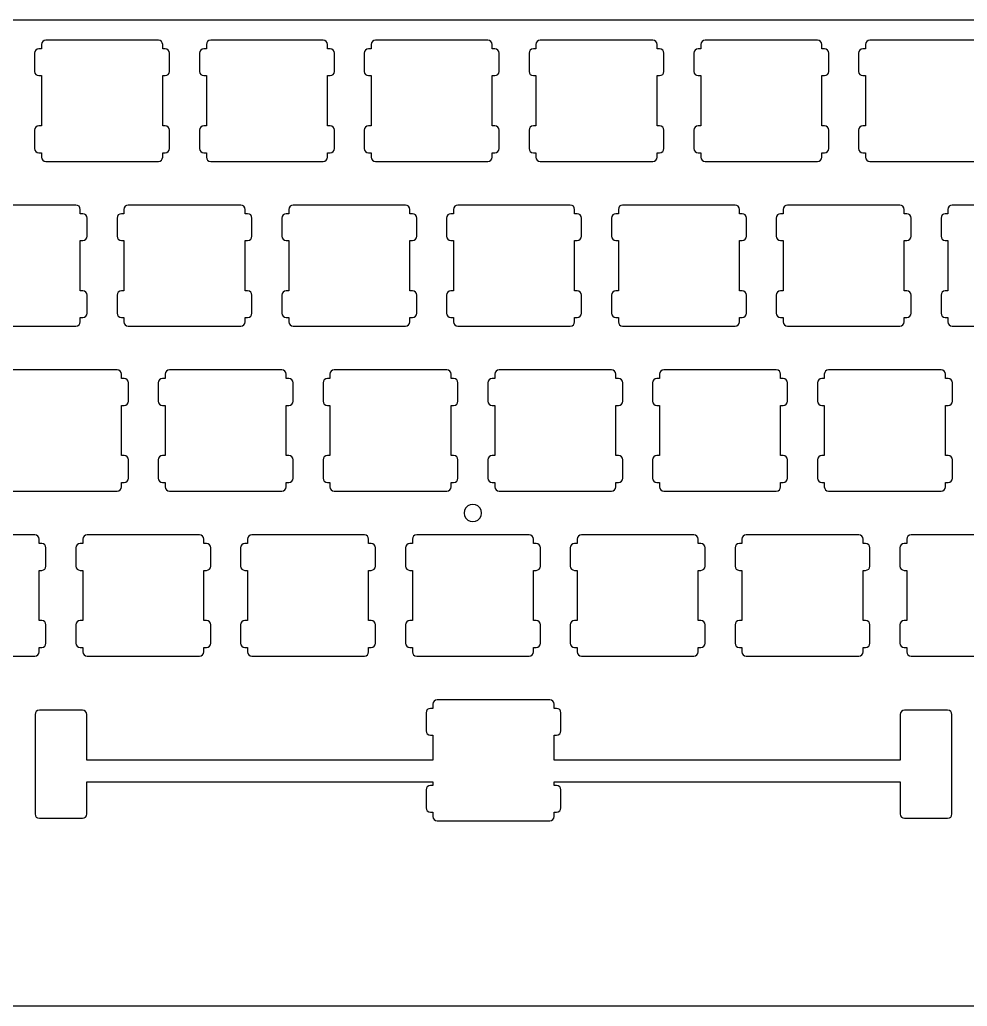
# Model space of a CAD drawing. Header units: millimetres. Extents: x 0 to 285, y 0 to 114.
# Drawn here: x 76.1 to 185.6, y 0.2 to 114.2 of the extents above; entities that cross this region are included whole.
import ezdxf

# ---------------------------------------------------------------- set-up
doc = ezdxf.new("R2010")
doc.units = ezdxf.units.MM
doc.header["$MEASUREMENT"] = 0
doc.layers.add('d23189249664b5d08b63f02b79c425b6c7f033af_switch v1_0', color=7, linetype='Continuous')
doc.layers.add('d23189249664b5d08b63f02b79c425b6c7f033af_switch v1_kbplate', color=7, linetype='Continuous')

msp = doc.modelspace()

# ---------------------------------------------------------------- linework, layer by layer
at = {"layer": 'd23189249664b5d08b63f02b79c425b6c7f033af_switch v1_0'}
for p, q in [((1.09554, 114.205), (284.471, 114.205)), ((128.174, 58.1671), (127.896, 58.0263)), ((128.484, 58.2164), (128.174, 58.1671)), ((128.793, 58.1671), (128.484, 58.2164)), ((129.07, 58.0263), (128.793, 58.1671)), ((127.532, 57.5261), (127.484, 57.2163)), ((127.484, 57.2163), (127.532, 56.9076)), ((127.674, 57.8044), (127.532, 57.5261)), ((127.896, 58.0263), (127.674, 57.8044)), ((129.293, 57.8044), (129.07, 58.0263)), ((129.435, 57.5261), (129.293, 57.8044)), ((129.483, 57.2163), (129.435, 57.5261)), ((129.435, 56.9076), (129.483, 57.2163)), ((127.532, 56.9076), (127.674, 56.6289)), ((127.674, 56.6289), (127.896, 56.4074)), ((127.896, 56.4074), (128.174, 56.2652)), ((128.174, 56.2652), (128.484, 56.2169)), ((128.484, 56.2169), (128.793, 56.2652)), ((128.793, 56.2652), (129.07, 56.4074)), ((129.07, 56.4074), (129.293, 56.6289)), ((129.293, 56.6289), (129.435, 56.9076)), ((284.471, 0.22875), (1.09554, 0.22875))]:
    msp.add_line(p, q, dxfattribs=at)
at = {"layer": 'd23189249664b5d08b63f02b79c425b6c7f033af_switch v1_kbplate'}
for p, q in [((92.1322, 111.843), (79.1322, 111.843)), ((111.1822, 111.843), (98.1822, 111.843)), ((130.2322, 111.843), (117.2322, 111.843)), ((149.2822, 111.843), (136.2822, 111.843)), ((168.3322, 111.843), (155.3322, 111.843)), ((187.3822, 111.843), (174.3822, 111.843)), ((78.6322, 110.843), (78.3322, 110.843)), ((78.6322, 111.343), (78.6322, 110.843)), ((92.6322, 110.843), (92.6322, 111.343)), ((92.9322, 110.843), (92.6322, 110.843)), ((97.6822, 110.843), (97.3822, 110.843)), ((97.6822, 111.343), (97.6822, 110.843)), ((111.6822, 110.843), (111.6822, 111.343)), ((111.9822, 110.843), (111.6822, 110.843)), ((116.7322, 110.843), (116.4322, 110.843)), ((116.7322, 111.343), (116.7322, 110.843)), ((130.7322, 110.843), (130.7322, 111.343)), ((131.0322, 110.843), (130.7322, 110.843)), ((135.7822, 110.843), (135.4822, 110.843)), ((135.7822, 111.343), (135.7822, 110.843)), ((149.7822, 110.843), (149.7822, 111.343)), ((150.0822, 110.843), (149.7822, 110.843)), ((154.8322, 110.843), (154.5322, 110.843)), ((154.8322, 111.343), (154.8322, 110.843)), ((168.8322, 110.843), (168.8322, 111.343)), ((169.1322, 110.843), (168.8322, 110.843)), ((173.8822, 110.843), (173.5822, 110.843)), ((173.8822, 111.343), (173.8822, 110.843)), ((77.8322, 110.343), (77.8322, 108.243)), ((93.4322, 108.243), (93.4322, 110.343)), ((96.8822, 110.343), (96.8822, 108.243)), ((112.4822, 108.243), (112.4822, 110.343)), ((115.9322, 110.343), (115.9322, 108.243)), ((131.5322, 108.243), (131.5322, 110.343)), ((134.9822, 110.343), (134.9822, 108.243)), ((150.5822, 108.243), (150.5822, 110.343)), ((154.0322, 110.343), (154.0322, 108.243)), ((169.6322, 108.243), (169.6322, 110.343)), ((173.0822, 110.343), (173.0822, 108.243)), ((78.3322, 107.743), (78.6322, 107.743)), ((78.6322, 107.743), (78.6322, 101.943)), ((92.6322, 107.743), (92.9322, 107.743)), ((92.6322, 101.943), (92.6322, 107.743)), ((97.3822, 107.743), (97.6822, 107.743)), ((97.6822, 107.743), (97.6822, 101.943)), ((111.6822, 107.743), (111.9822, 107.743)), ((111.6822, 101.943), (111.6822, 107.743)), ((116.4322, 107.743), (116.7322, 107.743)), ((116.7322, 107.743), (116.7322, 101.943)), ((130.7322, 107.743), (131.0322, 107.743)), ((130.7322, 101.943), (130.7322, 107.743)), ((135.4822, 107.743), (135.7822, 107.743)), ((135.7822, 107.743), (135.7822, 101.943)), ((149.7822, 107.743), (150.0822, 107.743)), ((149.7822, 101.943), (149.7822, 107.743)), ((154.5322, 107.743), (154.8322, 107.743)), ((154.8322, 107.743), (154.8322, 101.943)), ((168.8322, 107.743), (169.1322, 107.743)), ((168.8322, 101.943), (168.8322, 107.743)), ((173.5822, 107.743), (173.8822, 107.743)), ((173.8822, 107.743), (173.8822, 101.943)), ((77.8322, 101.443), (77.8322, 99.343)), ((78.6322, 101.943), (78.3322, 101.943)), ((92.9322, 101.943), (92.6322, 101.943)), ((93.4322, 99.343), (93.4322, 101.443)), ((96.8822, 101.443), (96.8822, 99.343)), ((97.6822, 101.943), (97.3822, 101.943)), ((111.9822, 101.943), (111.6822, 101.943)), ((112.4822, 99.343), (112.4822, 101.443)), ((115.9322, 101.443), (115.9322, 99.343)), ((116.7322, 101.943), (116.4322, 101.943)), ((131.0322, 101.943), (130.7322, 101.943)), ((131.5322, 99.343), (131.5322, 101.443)), ((134.9822, 101.443), (134.9822, 99.343)), ((135.7822, 101.943), (135.4822, 101.943)), ((150.0822, 101.943), (149.7822, 101.943)), ((150.5822, 99.343), (150.5822, 101.443)), ((154.0322, 101.443), (154.0322, 99.343)), ((154.8322, 101.943), (154.5322, 101.943)), ((169.1322, 101.943), (168.8322, 101.943)), ((169.6322, 99.343), (169.6322, 101.443)), ((173.0822, 101.443), (173.0822, 99.343)), ((173.8822, 101.943), (173.5822, 101.943)), ((78.3322, 98.843), (78.6322, 98.843)), ((78.6322, 98.843), (78.6322, 98.343)), ((92.6322, 98.343), (92.6322, 98.843)), ((92.6322, 98.843), (92.9322, 98.843)), ((97.3822, 98.843), (97.6822, 98.843)), ((97.6822, 98.843), (97.6822, 98.343)), ((111.6822, 98.343), (111.6822, 98.843)), ((111.6822, 98.843), (111.9822, 98.843)), ((116.4322, 98.843), (116.7322, 98.843)), ((116.7322, 98.843), (116.7322, 98.343)), ((130.7322, 98.343), (130.7322, 98.843)), ((130.7322, 98.843), (131.0322, 98.843)), ((135.4822, 98.843), (135.7822, 98.843)), ((135.7822, 98.843), (135.7822, 98.343)), ((149.7822, 98.343), (149.7822, 98.843)), ((149.7822, 98.843), (150.0822, 98.843)), ((154.5322, 98.843), (154.8322, 98.843)), ((154.8322, 98.843), (154.8322, 98.343)), ((168.8322, 98.343), (168.8322, 98.843)), ((168.8322, 98.843), (169.1322, 98.843)), ((173.5822, 98.843), (173.8822, 98.843)), ((173.8822, 98.843), (173.8822, 98.343)), ((79.1322, 97.843), (92.1322, 97.843)), ((98.1822, 97.843), (111.1822, 97.843)), ((117.2322, 97.843), (130.2322, 97.843)), ((136.2822, 97.843), (149.2822, 97.843)), ((155.3322, 97.843), (168.3322, 97.843)), ((174.3822, 97.843), (187.3822, 97.843)), ((82.6072, 92.793), (69.6072, 92.793)), ((101.6572, 92.793), (88.6572, 92.793)), ((120.7072, 92.793), (107.7072, 92.793)), ((139.7572, 92.793), (126.7572, 92.793)), ((158.8072, 92.793), (145.8072, 92.793)), ((177.8572, 92.793), (164.8572, 92.793)), ((196.9072, 92.793), (183.9072, 92.793)), ((83.1072, 91.793), (83.1072, 92.293)), ((83.4072, 91.793), (83.1072, 91.793)), ((83.9072, 89.193), (83.9072, 91.293)), ((87.3572, 91.293), (87.3572, 89.193)), ((88.1572, 91.793), (87.8572, 91.793)), ((88.1572, 92.293), (88.1572, 91.793)), ((102.1572, 91.793), (102.1572, 92.293)), ((102.4572, 91.793), (102.1572, 91.793)), ((102.9572, 89.193), (102.9572, 91.293)), ((106.4072, 91.293), (106.4072, 89.193)), ((107.2072, 91.793), (106.9072, 91.793)), ((107.2072, 92.293), (107.2072, 91.793)), ((121.2072, 91.793), (121.2072, 92.293)), ((121.5072, 91.793), (121.2072, 91.793)), ((122.0072, 89.193), (122.0072, 91.293)), ((125.4572, 91.293), (125.4572, 89.193)), ((126.2572, 91.793), (125.9572, 91.793)), ((126.2572, 92.293), (126.2572, 91.793)), ((140.2572, 91.793), (140.2572, 92.293)), ((140.5572, 91.793), (140.2572, 91.793)), ((141.0572, 89.193), (141.0572, 91.293)), ((144.5072, 91.293), (144.5072, 89.193)), ((145.3072, 91.793), (145.0072, 91.793)), ((145.3072, 92.293), (145.3072, 91.793)), ((159.3072, 91.793), (159.3072, 92.293)), ((159.6072, 91.793), (159.3072, 91.793)), ((160.1072, 89.193), (160.1072, 91.293)), ((163.5572, 91.293), (163.5572, 89.193)), ((164.3572, 91.793), (164.0572, 91.793)), ((164.3572, 92.293), (164.3572, 91.793)), ((178.3572, 91.793), (178.3572, 92.293)), ((178.6572, 91.793), (178.3572, 91.793)), ((179.1572, 89.193), (179.1572, 91.293)), ((182.6072, 91.293), (182.6072, 89.193)), ((183.4072, 91.793), (183.1072, 91.793)), ((183.4072, 92.293), (183.4072, 91.793)), ((83.1072, 88.693), (83.4072, 88.693)), ((83.1072, 82.893), (83.1072, 88.693)), ((87.8572, 88.693), (88.1572, 88.693)), ((88.1572, 88.693), (88.1572, 82.893)), ((102.1572, 88.693), (102.4572, 88.693)), ((102.1572, 82.893), (102.1572, 88.693)), ((106.9072, 88.693), (107.2072, 88.693)), ((107.2072, 88.693), (107.2072, 82.893)), ((121.2072, 88.693), (121.5072, 88.693)), ((121.2072, 82.893), (121.2072, 88.693)), ((125.9572, 88.693), (126.2572, 88.693)), ((126.2572, 88.693), (126.2572, 82.893)), ((140.2572, 88.693), (140.5572, 88.693)), ((140.2572, 82.893), (140.2572, 88.693)), ((145.0072, 88.693), (145.3072, 88.693)), ((145.3072, 88.693), (145.3072, 82.893)), ((159.3072, 88.693), (159.6072, 88.693)), ((159.3072, 82.893), (159.3072, 88.693)), ((164.0572, 88.693), (164.3572, 88.693)), ((164.3572, 88.693), (164.3572, 82.893)), ((178.3572, 82.893), (178.3572, 88.693)), ((178.3572, 88.693), (178.6572, 88.693)), ((183.1072, 88.693), (183.4072, 88.693)), ((183.4072, 88.693), (183.4072, 82.893)), ((83.4072, 82.893), (83.1072, 82.893)), ((83.9072, 80.293), (83.9072, 82.393)), ((87.3572, 82.393), (87.3572, 80.293)), ((88.1572, 82.893), (87.8572, 82.893)), ((102.4572, 82.893), (102.1572, 82.893)), ((102.9572, 80.293), (102.9572, 82.393)), ((106.4072, 82.393), (106.4072, 80.293)), ((107.2072, 82.893), (106.9072, 82.893)), ((121.5072, 82.893), (121.2072, 82.893)), ((122.0072, 80.293), (122.0072, 82.393)), ((125.4572, 82.393), (125.4572, 80.293)), ((126.2572, 82.893), (125.9572, 82.893)), ((140.5572, 82.893), (140.2572, 82.893)), ((141.0572, 80.293), (141.0572, 82.393)), ((144.5072, 82.393), (144.5072, 80.293)), ((145.3072, 82.893), (145.0072, 82.893)), ((159.6072, 82.893), (159.3072, 82.893)), ((160.1072, 80.293), (160.1072, 82.393)), ((163.5572, 82.393), (163.5572, 80.293)), ((164.3572, 82.893), (164.0572, 82.893)), ((178.6572, 82.893), (178.3572, 82.893)), ((179.1572, 80.293), (179.1572, 82.393)), ((182.6072, 82.393), (182.6072, 80.293)), ((183.4072, 82.893), (183.1072, 82.893)), ((83.1072, 79.793), (83.4072, 79.793)), ((83.1072, 79.293), (83.1072, 79.793)), ((87.8572, 79.793), (88.1572, 79.793)), ((88.1572, 79.793), (88.1572, 79.293)), ((102.1572, 79.793), (102.4572, 79.793)), ((102.1572, 79.293), (102.1572, 79.793)), ((106.9072, 79.793), (107.2072, 79.793)), ((107.2072, 79.793), (107.2072, 79.293)), ((121.2072, 79.793), (121.5072, 79.793)), ((121.2072, 79.293), (121.2072, 79.793)), ((125.9572, 79.793), (126.2572, 79.793)), ((126.2572, 79.793), (126.2572, 79.293)), ((140.2572, 79.793), (140.5572, 79.793)), ((140.2572, 79.293), (140.2572, 79.793)), ((145.0072, 79.793), (145.3072, 79.793)), ((145.3072, 79.793), (145.3072, 79.293)), ((159.3072, 79.293), (159.3072, 79.793)), ((159.3072, 79.793), (159.6072, 79.793)), ((164.0572, 79.793), (164.3572, 79.793)), ((164.3572, 79.793), (164.3572, 79.293)), ((178.3572, 79.293), (178.3572, 79.793)), ((178.3572, 79.793), (178.6572, 79.793)), ((183.1072, 79.793), (183.4072, 79.793)), ((183.4072, 79.793), (183.4072, 79.293)), ((69.6072, 78.793), (82.6072, 78.793)), ((88.6572, 78.793), (101.6572, 78.793)), ((107.7072, 78.793), (120.7072, 78.793)), ((126.7572, 78.793), (139.7572, 78.793)), ((145.8072, 78.793), (158.8072, 78.793)), ((164.8572, 78.793), (177.8572, 78.793)), ((183.9072, 78.793), (196.9072, 78.793)), ((87.3697, 73.743), (74.3697, 73.743)), ((87.8697, 72.743), (87.8697, 73.243)), ((92.9197, 73.243), (92.9197, 72.743)), ((106.4197, 73.743), (93.4197, 73.743)), ((106.9197, 72.743), (106.9197, 73.243)), ((111.9697, 73.243), (111.9697, 72.743)), ((125.4697, 73.743), (112.4697, 73.743)), ((125.9697, 72.743), (125.9697, 73.243)), ((131.0197, 73.243), (131.0197, 72.743)), ((144.5197, 73.743), (131.5197, 73.743)), ((145.0197, 72.743), (145.0197, 73.243)), ((150.0697, 73.243), (150.0697, 72.743)), ((163.5697, 73.743), (150.5697, 73.743)), ((164.0697, 72.743), (164.0697, 73.243)), ((169.1197, 73.243), (169.1197, 72.743)), ((182.6197, 73.743), (169.6197, 73.743)), ((183.1197, 72.743), (183.1197, 73.243)), ((88.1697, 72.743), (87.8697, 72.743)), ((88.6697, 70.143), (88.6697, 72.243)), ((92.1197, 72.243), (92.1197, 70.143)), ((92.9197, 72.743), (92.6197, 72.743)), ((107.2197, 72.743), (106.9197, 72.743)), ((107.7197, 70.143), (107.7197, 72.243)), ((111.1697, 72.243), (111.1697, 70.143)), ((111.9697, 72.743), (111.6697, 72.743)), ((126.2697, 72.743), (125.9697, 72.743)), ((126.7697, 70.143), (126.7697, 72.243)), ((130.2197, 72.243), (130.2197, 70.143)), ((131.0197, 72.743), (130.7197, 72.743)), ((145.3197, 72.743), (145.0197, 72.743)), ((145.8197, 70.143), (145.8197, 72.243)), ((149.2697, 72.243), (149.2697, 70.143)), ((150.0697, 72.743), (149.7697, 72.743)), ((164.3697, 72.743), (164.0697, 72.743)), ((164.8697, 70.143), (164.8697, 72.243)), ((168.3197, 72.243), (168.3197, 70.143)), ((169.1197, 72.743), (168.8197, 72.743)), ((183.4197, 72.743), (183.1197, 72.743)), ((183.9197, 70.143), (183.9197, 72.243)), ((87.8697, 69.643), (88.1697, 69.643)), ((87.8697, 63.843), (87.8697, 69.643)), ((92.6197, 69.643), (92.9197, 69.643)), ((92.9197, 69.643), (92.9197, 63.843)), ((106.9197, 63.843), (106.9197, 69.643)), ((106.9197, 69.643), (107.2197, 69.643)), ((111.6697, 69.643), (111.9697, 69.643)), ((111.9697, 69.643), (111.9697, 63.843)), ((125.9697, 69.643), (126.2697, 69.643)), ((125.9697, 63.843), (125.9697, 69.643)), ((130.7197, 69.643), (131.0197, 69.643)), ((131.0197, 69.643), (131.0197, 63.843)), ((145.0197, 63.843), (145.0197, 69.643)), ((145.0197, 69.643), (145.3197, 69.643)), ((149.7697, 69.643), (150.0697, 69.643)), ((150.0697, 69.643), (150.0697, 63.843)), ((164.0697, 63.843), (164.0697, 69.643)), ((164.0697, 69.643), (164.3697, 69.643)), ((168.8197, 69.643), (169.1197, 69.643)), ((169.1197, 69.643), (169.1197, 63.843)), ((183.1197, 69.643), (183.4197, 69.643)), ((183.1197, 63.843), (183.1197, 69.643)), ((88.1697, 63.843), (87.8697, 63.843)), ((92.9197, 63.843), (92.6197, 63.843)), ((107.2197, 63.843), (106.9197, 63.843)), ((111.9697, 63.843), (111.6697, 63.843)), ((126.2697, 63.843), (125.9697, 63.843)), ((131.0197, 63.843), (130.7197, 63.843)), ((145.3197, 63.843), (145.0197, 63.843)), ((150.0697, 63.843), (149.7697, 63.843)), ((164.3697, 63.843), (164.0697, 63.843)), ((169.1197, 63.843), (168.8197, 63.843)), ((183.4197, 63.843), (183.1197, 63.843)), ((88.6697, 61.243), (88.6697, 63.343)), ((92.1197, 63.343), (92.1197, 61.243)), ((107.7197, 61.243), (107.7197, 63.343)), ((111.1697, 63.343), (111.1697, 61.243)), ((126.7697, 61.243), (126.7697, 63.343)), ((130.2197, 63.343), (130.2197, 61.243)), ((145.8197, 61.243), (145.8197, 63.343)), ((149.2697, 63.343), (149.2697, 61.243)), ((164.8697, 61.243), (164.8697, 63.343)), ((168.3197, 63.343), (168.3197, 61.243)), ((183.9197, 61.243), (183.9197, 63.343)), ((87.8697, 60.743), (88.1697, 60.743)), ((87.8697, 60.243), (87.8697, 60.743)), ((92.6197, 60.743), (92.9197, 60.743)), ((92.9197, 60.743), (92.9197, 60.243)), ((106.9197, 60.243), (106.9197, 60.743)), ((106.9197, 60.743), (107.2197, 60.743)), ((111.6697, 60.743), (111.9697, 60.743)), ((111.9697, 60.743), (111.9697, 60.243)), ((125.9697, 60.243), (125.9697, 60.743)), ((125.9697, 60.743), (126.2697, 60.743)), ((130.7197, 60.743), (131.0197, 60.743)), ((131.0197, 60.743), (131.0197, 60.243)), ((145.0197, 60.243), (145.0197, 60.743)), ((145.0197, 60.743), (145.3197, 60.743)), ((149.7697, 60.743), (150.0697, 60.743)), ((150.0697, 60.743), (150.0697, 60.243)), ((164.0697, 60.243), (164.0697, 60.743)), ((164.0697, 60.743), (164.3697, 60.743)), ((168.8197, 60.743), (169.1197, 60.743)), ((169.1197, 60.743), (169.1197, 60.243)), ((183.1197, 60.243), (183.1197, 60.743)), ((183.1197, 60.743), (183.4197, 60.743)), ((74.3697, 59.743), (87.3697, 59.743)), ((93.4197, 59.743), (106.4197, 59.743)), ((112.4697, 59.743), (125.4697, 59.743)), ((131.5197, 59.743), (144.5197, 59.743)), ((150.5697, 59.743), (163.5697, 59.743)), ((169.6197, 59.743), (182.6197, 59.743)), ((77.8447, 54.693), (64.8447, 54.693)), ((78.3447, 53.693), (78.3447, 54.193)), ((78.6447, 53.693), (78.3447, 53.693)), ((83.3947, 53.693), (83.0947, 53.693)), ((83.3947, 54.193), (83.3947, 53.693)), ((96.8947, 54.693), (83.8947, 54.693)), ((97.3947, 53.693), (97.3947, 54.193)), ((97.6947, 53.693), (97.3947, 53.693)), ((102.4447, 53.693), (102.1447, 53.693)), ((102.4447, 54.193), (102.4447, 53.693)), ((115.9447, 54.693), (102.9447, 54.693)), ((116.4447, 53.693), (116.4447, 54.193)), ((116.7447, 53.693), (116.4447, 53.693)), ((121.4947, 53.693), (121.1947, 53.693)), ((121.4947, 54.193), (121.4947, 53.693)), ((134.9947, 54.693), (121.9947, 54.693)), ((135.4947, 53.693), (135.4947, 54.193)), ((135.7947, 53.693), (135.4947, 53.693)), ((140.5447, 53.693), (140.2447, 53.693)), ((140.5447, 54.193), (140.5447, 53.693)), ((154.0447, 54.693), (141.0447, 54.693)), ((154.5447, 53.693), (154.5447, 54.193)), ((154.8447, 53.693), (154.5447, 53.693)), ((159.5947, 53.693), (159.2947, 53.693)), ((159.5947, 54.193), (159.5947, 53.693)), ((173.0947, 54.693), (160.0947, 54.693)), ((173.5947, 53.693), (173.5947, 54.193)), ((173.8947, 53.693), (173.5947, 53.693)), ((178.6447, 53.693), (178.3447, 53.693)), ((178.6447, 54.193), (178.6447, 53.693)), ((192.1447, 54.693), (179.1447, 54.693)), ((79.1447, 51.093), (79.1447, 53.193)), ((82.5947, 53.193), (82.5947, 51.093)), ((98.1947, 51.093), (98.1947, 53.193)), ((101.6447, 53.193), (101.6447, 51.093)), ((117.2447, 51.093), (117.2447, 53.193)), ((120.6947, 53.193), (120.6947, 51.093)), ((136.2947, 51.093), (136.2947, 53.193)), ((139.7447, 53.193), (139.7447, 51.093)), ((155.3447, 51.093), (155.3447, 53.193)), ((158.7947, 53.193), (158.7947, 51.093)), ((174.3947, 51.093), (174.3947, 53.193)), ((177.8447, 53.193), (177.8447, 51.093)), ((78.3447, 44.793), (78.3447, 50.593)), ((78.3447, 50.593), (78.6447, 50.593)), ((83.0947, 50.593), (83.3947, 50.593)), ((83.3947, 50.593), (83.3947, 44.793)), ((97.3947, 50.593), (97.6947, 50.593)), ((97.3947, 44.793), (97.3947, 50.593)), ((102.1447, 50.593), (102.4447, 50.593)), ((102.4447, 50.593), (102.4447, 44.793)), ((116.4447, 50.593), (116.7447, 50.593)), ((116.4447, 44.793), (116.4447, 50.593)), ((121.1947, 50.593), (121.4947, 50.593)), ((121.4947, 50.593), (121.4947, 44.793)), ((135.4947, 50.593), (135.7947, 50.593)), ((135.4947, 44.793), (135.4947, 50.593)), ((140.2447, 50.593), (140.5447, 50.593)), ((140.5447, 50.593), (140.5447, 44.793)), ((154.5447, 44.793), (154.5447, 50.593)), ((154.5447, 50.593), (154.8447, 50.593)), ((159.2947, 50.593), (159.5947, 50.593)), ((159.5947, 50.593), (159.5947, 44.793)), ((173.5947, 44.793), (173.5947, 50.593)), ((173.5947, 50.593), (173.8947, 50.593)), ((178.3447, 50.593), (178.6447, 50.593)), ((178.6447, 50.593), (178.6447, 44.793)), ((78.6447, 44.793), (78.3447, 44.793)), ((83.3947, 44.793), (83.0947, 44.793)), ((97.6947, 44.793), (97.3947, 44.793)), ((102.4447, 44.793), (102.1447, 44.793)), ((116.7447, 44.793), (116.4447, 44.793)), ((121.4947, 44.793), (121.1947, 44.793)), ((135.7947, 44.793), (135.4947, 44.793)), ((140.5447, 44.793), (140.2447, 44.793)), ((154.8447, 44.793), (154.5447, 44.793)), ((159.5947, 44.793), (159.2947, 44.793)), ((173.8947, 44.793), (173.5947, 44.793)), ((178.6447, 44.793), (178.3447, 44.793)), ((79.1447, 42.193), (79.1447, 44.293)), ((82.5947, 44.293), (82.5947, 42.193)), ((98.1947, 42.193), (98.1947, 44.293)), ((101.6447, 44.293), (101.6447, 42.193)), ((117.2447, 42.193), (117.2447, 44.293)), ((120.6947, 44.293), (120.6947, 42.193)), ((136.2947, 42.193), (136.2947, 44.293)), ((139.7447, 44.293), (139.7447, 42.193)), ((155.3447, 42.193), (155.3447, 44.293)), ((158.7947, 44.293), (158.7947, 42.193)), ((174.3947, 42.193), (174.3947, 44.293)), ((177.8447, 44.293), (177.8447, 42.193)), ((78.3447, 41.693), (78.6447, 41.693)), ((78.3447, 41.193), (78.3447, 41.693)), ((83.0947, 41.693), (83.3947, 41.693)), ((83.3947, 41.693), (83.3947, 41.193)), ((97.3947, 41.193), (97.3947, 41.693)), ((97.3947, 41.693), (97.6947, 41.693)), ((102.1447, 41.693), (102.4447, 41.693)), ((102.4447, 41.693), (102.4447, 41.193)), ((116.4447, 41.693), (116.7447, 41.693)), ((116.4447, 41.193), (116.4447, 41.693)), ((121.1947, 41.693), (121.4947, 41.693)), ((121.4947, 41.693), (121.4947, 41.193)), ((135.4947, 41.193), (135.4947, 41.693)), ((135.4947, 41.693), (135.7947, 41.693)), ((140.2447, 41.693), (140.5447, 41.693)), ((140.5447, 41.693), (140.5447, 41.193)), ((154.5447, 41.693), (154.8447, 41.693)), ((154.5447, 41.193), (154.5447, 41.693)), ((159.2947, 41.693), (159.5947, 41.693)), ((159.5947, 41.693), (159.5947, 41.193)), ((173.5947, 41.193), (173.5947, 41.693)), ((173.5947, 41.693), (173.8947, 41.693)), ((178.3447, 41.693), (178.6447, 41.693)), ((178.6447, 41.693), (178.6447, 41.193)), ((64.8447, 40.693), (77.8447, 40.693)), ((83.8947, 40.693), (96.8947, 40.693)), ((102.9447, 40.693), (115.9447, 40.693)), ((121.9947, 40.693), (134.9947, 40.693)), ((141.0447, 40.693), (154.0447, 40.693)), ((160.0947, 40.693), (173.0947, 40.693)), ((179.1447, 40.693), (192.1447, 40.693)), ((137.37595, 35.643), (124.37595, 35.643)), ((83.37595, 34.443), (78.37595, 34.443)), ((123.87595, 34.643), (123.57595, 34.643)), ((123.87595, 35.143), (123.87595, 34.643)), ((137.87595, 34.643), (137.87595, 35.143)), ((138.17595, 34.643), (137.87595, 34.643)), ((183.37595, 34.443), (178.37595, 34.443)), ((77.87595, 33.943), (77.87595, 22.443)), ((83.87595, 28.643), (83.87595, 33.943)), ((123.07595, 34.143), (123.07595, 32.043)), ((138.67595, 32.043), (138.67595, 34.143)), ((177.87595, 33.943), (177.87595, 28.643)), ((183.87595, 22.443), (183.87595, 33.943)), ((123.57595, 31.543), (123.87595, 31.543)), ((123.87595, 31.543), (123.87595, 28.643)), ((137.87595, 28.643), (137.87595, 31.543)), ((137.87595, 31.543), (138.17595, 31.543)), ((123.87595, 28.643), (83.87595, 28.643)), ((177.87595, 28.643), (137.87595, 28.643)), ((83.87595, 22.443), (83.87595, 26.143)), ((83.87595, 26.143), (123.87595, 26.143)), ((123.07595, 25.243), (123.07595, 23.143)), ((123.87595, 25.743), (123.57595, 25.743)), ((123.87595, 26.143), (123.87595, 25.743)), ((137.87595, 26.143), (177.87595, 26.143)), ((137.87595, 25.743), (137.87595, 26.143)), ((138.17595, 25.743), (137.87595, 25.743)), ((138.67595, 23.143), (138.67595, 25.243)), ((177.87595, 26.143), (177.87595, 22.443)), ((78.37595, 21.943), (83.37595, 21.943)), ((123.57595, 22.643), (123.87595, 22.643)), ((123.87595, 22.643), (123.87595, 22.143)), ((137.87595, 22.643), (138.17595, 22.643)), ((137.87595, 22.143), (137.87595, 22.643)), ((178.37595, 21.943), (183.37595, 21.943)), ((124.37595, 21.643), (137.37595, 21.643))]:
    msp.add_line(p, q, dxfattribs=at)
for centre, start, end in [((79.1322, 111.343), 90, 180), ((92.1322, 111.343), 0, 90), ((98.1822, 111.343), 90, 180), ((111.1822, 111.343), 0, 90), ((117.2322, 111.343), 90, 180), ((130.2322, 111.343), 0, 90), ((136.2822, 111.343), 90, 180), ((149.2822, 111.343), 0, 90), ((155.3322, 111.343), 90, 180), ((168.3322, 111.343), 0, 90), ((174.3822, 111.343), 90, 180), ((78.3322, 110.343), 90, 180), ((92.9322, 110.343), 0, 90), ((97.3822, 110.343), 90, 180), ((111.9822, 110.343), 0, 90), ((116.4322, 110.343), 90, 180), ((131.0322, 110.343), 0, 90), ((135.4822, 110.343), 90, 180), ((150.0822, 110.343), 0, 90), ((154.5322, 110.343), 90, 180), ((169.1322, 110.343), 0, 90), ((173.5822, 110.343), 90, 180), ((78.3322, 108.243), 180, 270), ((92.9322, 108.243), 270, 0), ((97.3822, 108.243), 180, 270), ((111.9822, 108.243), 270, 0), ((116.4322, 108.243), 180, 270), ((131.0322, 108.243), 270, 0), ((135.4822, 108.243), 180, 270), ((150.0822, 108.243), 270, 0), ((154.5322, 108.243), 180, 270), ((169.1322, 108.243), 270, 0), ((173.5822, 108.243), 180, 270), ((78.3322, 101.443), 90, 180), ((92.9322, 101.443), 0, 90), ((97.3822, 101.443), 90, 180), ((111.9822, 101.443), 0, 90), ((116.4322, 101.443), 90, 180), ((131.0322, 101.443), 0, 90), ((135.4822, 101.443), 90, 180), ((150.0822, 101.443), 0, 90), ((154.5322, 101.443), 90, 180), ((169.1322, 101.443), 0, 90), ((173.5822, 101.443), 90, 180), ((78.3322, 99.343), 180, 270), ((92.9322, 99.343), 270, 0), ((97.3822, 99.343), 180, 270), ((111.9822, 99.343), 270, 0), ((116.4322, 99.343), 180, 270), ((131.0322, 99.343), 270, 0), ((135.4822, 99.343), 180, 270), ((150.0822, 99.343), 270, 0), ((154.5322, 99.343), 180, 270), ((169.1322, 99.343), 270, 0), ((173.5822, 99.343), 180, 270), ((79.1322, 98.343), 180, 270), ((92.1322, 98.343), 270, 0), ((98.1822, 98.343), 180, 270), ((111.1822, 98.343), 270, 0), ((117.2322, 98.343), 180, 270), ((130.2322, 98.343), 270, 0), ((136.2822, 98.343), 180, 270), ((149.2822, 98.343), 270, 0), ((155.3322, 98.343), 180, 270), ((168.3322, 98.343), 270, 0), ((174.3822, 98.343), 180, 270), ((82.6072, 92.293), 0, 90), ((88.6572, 92.293), 90, 180), ((101.6572, 92.293), 0, 90), ((107.7072, 92.293), 90, 180), ((120.7072, 92.293), 0, 90), ((126.7572, 92.293), 90, 180), ((139.7572, 92.293), 0, 90), ((145.8072, 92.293), 90, 180), ((158.8072, 92.293), 0, 90), ((164.8572, 92.293), 90, 180), ((177.8572, 92.293), 0, 90), ((183.9072, 92.293), 90, 180), ((83.4072, 91.293), 0, 90), ((87.8572, 91.293), 90, 180), ((102.4572, 91.293), 0, 90), ((106.9072, 91.293), 90, 180), ((121.5072, 91.293), 0, 90), ((125.9572, 91.293), 90, 180), ((140.5572, 91.293), 0, 90), ((145.0072, 91.293), 90, 180), ((159.6072, 91.293), 0, 90), ((164.0572, 91.293), 90, 180), ((178.6572, 91.293), 0, 90), ((183.1072, 91.293), 90, 180), ((83.4072, 89.193), 270, 0), ((87.8572, 89.193), 180, 270), ((102.4572, 89.193), 270, 0), ((106.9072, 89.193), 180, 270), ((121.5072, 89.193), 270, 0), ((125.9572, 89.193), 180, 270), ((140.5572, 89.193), 270, 0), ((145.0072, 89.193), 180, 270), ((159.6072, 89.193), 270, 0), ((164.0572, 89.193), 180, 270), ((178.6572, 89.193), 270, 0), ((183.1072, 89.193), 180, 270), ((83.4072, 82.393), 0, 90), ((87.8572, 82.393), 90, 180), ((102.4572, 82.393), 0, 90), ((106.9072, 82.393), 90, 180), ((121.5072, 82.393), 0, 90), ((125.9572, 82.393), 90, 180), ((140.5572, 82.393), 0, 90), ((145.0072, 82.393), 90, 180), ((159.6072, 82.393), 0, 90), ((164.0572, 82.393), 90, 180), ((178.6572, 82.393), 0, 90), ((183.1072, 82.393), 90, 180), ((83.4072, 80.293), 270, 0), ((87.8572, 80.293), 180, 270), ((102.4572, 80.293), 270, 0), ((106.9072, 80.293), 180, 270), ((121.5072, 80.293), 270, 0), ((125.9572, 80.293), 180, 270), ((140.5572, 80.293), 270, 0), ((145.0072, 80.293), 180, 270), ((159.6072, 80.293), 270, 0), ((164.0572, 80.293), 180, 270), ((178.6572, 80.293), 270, 0), ((183.1072, 80.293), 180, 270), ((82.6072, 79.293), 270, 0), ((88.6572, 79.293), 180, 270), ((101.6572, 79.293), 270, 0), ((107.7072, 79.293), 180, 270), ((120.7072, 79.293), 270, 0), ((126.7572, 79.293), 180, 270), ((139.7572, 79.293), 270, 0), ((145.8072, 79.293), 180, 270), ((158.8072, 79.293), 270, 0), ((164.8572, 79.293), 180, 270), ((177.8572, 79.293), 270, 0), ((183.9072, 79.293), 180, 270), ((87.3697, 73.243), 0, 90), ((93.4197, 73.243), 90, 180), ((106.4197, 73.243), 0, 90), ((112.4697, 73.243), 90, 180), ((125.4697, 73.243), 0, 90), ((131.5197, 73.243), 90, 180), ((144.5197, 73.243), 0, 90), ((150.5697, 73.243), 90, 180), ((163.5697, 73.243), 0, 90), ((169.6197, 73.243), 90, 180), ((182.6197, 73.243), 0, 90), ((88.1697, 72.243), 0, 90), ((92.6197, 72.243), 90, 180), ((107.2197, 72.243), 0, 90), ((111.6697, 72.243), 90, 180), ((126.2697, 72.243), 0, 90), ((130.7197, 72.243), 90, 180), ((145.3197, 72.243), 0, 90), ((149.7697, 72.243), 90, 180), ((164.3697, 72.243), 0, 90), ((168.8197, 72.243), 90, 180), ((183.4197, 72.243), 0, 90), ((88.1697, 70.143), 270, 0), ((92.6197, 70.143), 180, 270), ((107.2197, 70.143), 270, 0), ((111.6697, 70.143), 180, 270), ((126.2697, 70.143), 270, 0), ((130.7197, 70.143), 180, 270), ((145.3197, 70.143), 270, 0), ((149.7697, 70.143), 180, 270), ((164.3697, 70.143), 270, 0), ((168.8197, 70.143), 180, 270), ((183.4197, 70.143), 270, 0), ((88.1697, 63.343), 0, 90), ((92.6197, 63.343), 90, 180), ((107.2197, 63.343), 0, 90), ((111.6697, 63.343), 90, 180), ((126.2697, 63.343), 0, 90), ((130.7197, 63.343), 90, 180), ((145.3197, 63.343), 0, 90), ((149.7697, 63.343), 90, 180), ((164.3697, 63.343), 0, 90), ((168.8197, 63.343), 90, 180), ((183.4197, 63.343), 0, 90), ((88.1697, 61.243), 270, 0), ((92.6197, 61.243), 180, 270), ((107.2197, 61.243), 270, 0), ((111.6697, 61.243), 180, 270), ((126.2697, 61.243), 270, 0), ((130.7197, 61.243), 180, 270), ((145.3197, 61.243), 270, 0), ((149.7697, 61.243), 180, 270), ((164.3697, 61.243), 270, 0), ((168.8197, 61.243), 180, 270), ((183.4197, 61.243), 270, 0), ((87.3697, 60.243), 270, 0), ((93.4197, 60.243), 180, 270), ((106.4197, 60.243), 270, 0), ((112.4697, 60.243), 180, 270), ((125.4697, 60.243), 270, 0), ((131.5197, 60.243), 180, 270), ((144.5197, 60.243), 270, 0), ((150.5697, 60.243), 180, 270), ((163.5697, 60.243), 270, 0), ((169.6197, 60.243), 180, 270), ((182.6197, 60.243), 270, 0), ((77.8447, 54.193), 0, 90), ((78.6447, 53.193), 0, 90), ((83.0947, 53.193), 90, 180), ((83.8947, 54.193), 90, 180), ((96.8947, 54.193), 0, 90), ((97.6947, 53.193), 0, 90), ((102.1447, 53.193), 90, 180), ((102.9447, 54.193), 90, 180), ((115.9447, 54.193), 0, 90), ((116.7447, 53.193), 0, 90), ((121.1947, 53.193), 90, 180), ((121.9947, 54.193), 90, 180), ((134.9947, 54.193), 0, 90), ((135.7947, 53.193), 0, 90), ((140.2447, 53.193), 90, 180), ((141.0447, 54.193), 90, 180), ((154.0447, 54.193), 0, 90), ((154.8447, 53.193), 0, 90), ((159.2947, 53.193), 90, 180), ((160.0947, 54.193), 90, 180), ((173.0947, 54.193), 0, 90), ((173.8947, 53.193), 0, 90), ((178.3447, 53.193), 90, 180), ((179.1447, 54.193), 90, 180), ((78.6447, 51.093), 270, 0), ((83.0947, 51.093), 180, 270), ((97.6947, 51.093), 270, 0), ((102.1447, 51.093), 180, 270), ((116.7447, 51.093), 270, 0), ((121.1947, 51.093), 180, 270), ((135.7947, 51.093), 270, 0), ((140.2447, 51.093), 180, 270), ((154.8447, 51.093), 270, 0), ((159.2947, 51.093), 180, 270), ((173.8947, 51.093), 270, 0), ((178.3447, 51.093), 180, 270), ((78.6447, 44.293), 0, 90), ((83.0947, 44.293), 90, 180), ((97.6947, 44.293), 0, 90), ((102.1447, 44.293), 90, 180), ((116.7447, 44.293), 0, 90), ((121.1947, 44.293), 90, 180), ((135.7947, 44.293), 0, 90), ((140.2447, 44.293), 90, 180), ((154.8447, 44.293), 0, 90), ((159.2947, 44.293), 90, 180), ((173.8947, 44.293), 0, 90), ((178.3447, 44.293), 90, 180), ((78.6447, 42.193), 270, 0), ((83.0947, 42.193), 180, 270), ((97.6947, 42.193), 270, 0), ((102.1447, 42.193), 180, 270), ((116.7447, 42.193), 270, 0), ((121.1947, 42.193), 180, 270), ((135.7947, 42.193), 270, 0), ((140.2447, 42.193), 180, 270), ((154.8447, 42.193), 270, 0), ((159.2947, 42.193), 180, 270), ((173.8947, 42.193), 270, 0), ((178.3447, 42.193), 180, 270), ((77.8447, 41.193), 270, 0), ((83.8947, 41.193), 180, 270), ((96.8947, 41.193), 270, 0), ((102.9447, 41.193), 180, 270), ((115.9447, 41.193), 270, 0), ((121.9947, 41.193), 180, 270), ((134.9947, 41.193), 270, 0), ((141.0447, 41.193), 180, 270), ((154.0447, 41.193), 270, 0), ((160.0947, 41.193), 180, 270), ((173.0947, 41.193), 270, 0), ((179.1447, 41.193), 180, 270), ((124.37595, 35.143), 90, 180), ((137.37595, 35.143), 0, 90), ((78.37595, 33.943), 90, 180), ((83.37595, 33.943), 0, 90), ((123.57595, 34.143), 90, 180), ((138.17595, 34.143), 0, 90), ((178.37595, 33.943), 90, 180), ((183.37595, 33.943), 0, 90), ((123.57595, 32.043), 180, 270), ((138.17595, 32.043), 270, 0), ((123.57595, 25.243), 90, 180), ((138.17595, 25.243), 0, 90), ((123.57595, 23.143), 180, 270), ((138.17595, 23.143), 270, 0), ((78.37595, 22.443), 180, 270), ((83.37595, 22.443), 270, 0), ((124.37595, 22.143), 180, 270), ((137.37595, 22.143), 270, 0), ((178.37595, 22.443), 180, 270), ((183.37595, 22.443), 270, 0)]:
    msp.add_arc(centre, 0.5, start, end, dxfattribs=at)

doc.saveas('drawing.dxf')
